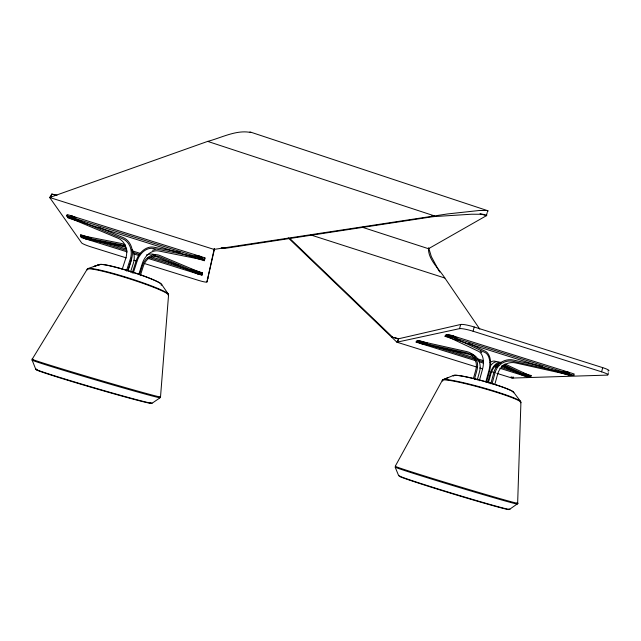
<?xml version="1.0" encoding="UTF-8"?>
<svg xmlns="http://www.w3.org/2000/svg" width="641" height="641" viewBox="0 0 641 641"><rect width="100%" height="100%" fill="white"/><g stroke="black" fill="none" stroke-linecap="round" stroke-linejoin="round"><path stroke-width="0.96" d="M517.648 503.193L520.909 402.468M160.506 397.019L168.559 294.988M147.446 258.203L201.931 275.213L202.492 272.834L191.082 269.26M204.239 260.711L204.904 257.842L67.161 214.527L66.712 215.873L68.13 217.956L204.239 260.711L204.759 258.74M202.292 274.044L202.492 272.834M204.647 259.397L204.904 257.842M144.313 263.499L198.389 280.341A8.838 0.994 17.4 0 0 206.947 281.984L214.238 248.716M206.947 281.984L214.575 248.668M607.844 374.857L608.381 372.782M496.823 373.326L512.055 378.07L606.779 375.129A11.266 1.45 14.3 0 0 601.619 371.828L602.708 367.646L474.22 326.99A11.089 1.586 15.3 0 0 460.695 324.466L398.59 338.777L391.459 336.966L398.59 338.777L397.66 342.03M494.804 384.504L497.688 373.951A14.951 14.222 -52 0 1 515.428 362.878L571.307 375.37L569.2 373.815L569.545 372.525L563.727 371.235M573.855 375.281L574.2 373.991L448.484 334.45L445.423 335.075L445.062 336.365L569.424 375.426L573.855 375.281L448.115 335.756L445.062 336.365M503.73 364.737L529.29 376.764L523.16 375.538L523.473 374.4M526.525 375.009L526.221 376.147L503.257 365.378M499.732 368.222L527.287 376.828L527.599 375.69M527.287 376.828L530.804 376.716L531.117 375.562L523.505 373.182M513.201 378.03L513.473 377.028M486.487 382.204L489.612 370.819A16.394 9.367 -79 0 0 485.349 351.26L468.427 343.183M487.705 382.581L490.069 373.975A15.568 8.67 -78.8 0 1 501.558 362.437M488.37 382.869L490.734 374.264A14.318 7.98 -78.8 0 1 500.565 363.511M490.782 383.759L493.955 372.173A16.362 15.544 -52.3 0 1 513.345 360.05L542.414 366.5M492.04 383.839L495.156 372.453A15.055 14.302 -52.3 0 1 513 361.3L569.2 373.815M473.499 378.254L475.878 369.641A14.382 13.325 -58.9 0 0 466.528 352.822L417.499 341.837L417.828 340.683L466.856 351.629A15.64 14.487 -58.9 0 1 477.032 369.913L474.388 379.488M477.257 379.953L479.62 371.387A15.536 14.414 -58.8 0 0 470.742 353.552M479.332 380.754L482.513 369.224A14.991 8.645 -79 0 0 478.547 351.316L446.36 336.108L446.729 334.81M485.806 381.908L488.931 370.514A15.08 8.621 -79 0 0 485.005 352.51L452.915 337.27L446.36 336.108M288.274 237.899L396.899 342.19L459.525 328.649A11.097 1.538 15.3 0 1 473.05 331.221L474.22 326.99M459.525 328.649L460.695 324.466M448.115 335.756L448.484 334.45M487.232 212.532L486.343 215.729L428.508 248.716C428.172 259.517 439.261 269.164 444.854 278.026L479.764 329.105M452.915 337.27L453.283 335.964L449.541 335.299M475.983 360.803L416.129 342.11L416.45 340.964L418.869 340.475L427.427 343.151M416.129 342.11L418.541 341.637L418.869 340.475M472.601 355.723A14.294 13.261 -58.8 0 0 469.156 354.393L420.36 343.432L420.688 342.286M221.217 247.666L223.949 248.524L224.134 247.859L222.459 247.466M153.944 255.735A14.847 12.307 -81.6 0 1 154.994 256.112L197.46 273.819L197.829 272.649M201.931 275.213L202.404 273.354L159.913 255.527A16.225 13.405 -81.6 0 0 142.318 265.743L139.57 274.292M213.87 250.062L214.206 248.988M138.76 274.516L142.382 263.267A15.592 11.562 -64.9 0 1 158.439 250.935L204.343 260.062L199.383 257.578L199.8 256.24L194.896 255.278M140.291 275.646L143.344 266.159A14.927 12.331 -81.6 0 1 159.521 256.753L202.035 274.532L197.46 273.819M126.413 271.071L130.387 258.788A15.769 13.477 -83.4 0 0 122.751 238.877L71.976 217.531L67.529 217.075L67.978 215.737M127.799 270.55L131.461 259.22A17.139 14.655 -83.4 0 0 123.168 237.587L98.257 227.082M127.936 271.007L130.692 262.481A16.249 11.73 -65.3 0 0 131.613 258.123M130.5 272.121L133.248 263.619A16.193 11.714 -65.3 0 0 132.078 249.629M132.238 272.962L136.196 260.703A17.067 12.604 -64.9 0 1 153.728 247.186L180.193 252.386M133.224 273.178L137.174 260.903A15.705 11.594 -64.9 0 1 153.319 248.468L199.383 257.578M122.183 269.38L125.828 258.107A15.672 13.453 -83.5 0 0 118.192 238.316L67.529 217.075M127.375 251.937L81.495 237.603L80.381 235.976L80.782 234.782L91.238 238.051M125.131 246.881L86.086 239.037L80.862 236.681L81.255 235.487L83.867 236.673L83.482 237.859L123.553 245.888A14.951 10.793 -65.3 0 1 124.346 246.088M81.495 237.603L81.88 236.425L80.782 234.782M86.086 239.037L86.471 237.859M71.976 217.531L72.425 216.185L76.119 217.74M50.343 198.422L50.976 196.523M51.256 195.705L51.801 194.071L57.049 195.176M398.59 338.777L396.899 342.19L476.84 367.093M395.209 466.319L442.306 380.345M32.21 359.176L87.216 269.188M512.68 377.052L512.055 378.07L511.109 376.684M509.555 509.339L517.239 503.946M152.085 403.237L160.066 397.781M487.456 211.738L488.105 210.969L486.952 210.496L479.5 210.472L447.546 213.942L214.006 249.405L49.686 197.5L51.801 194.071L53.588 194.632M448.091 377.653L448.556 377.469L443.099 379.664L453.323 375.498M88.226 268.507L99.459 264.517M250.695 132.503C236.465 129.522 221.449 137.807 207.676 141.389L49.686 197.5L81.663 242.931A9.15 0.994 18.2 0 0 91.182 246.945L126.285 257.882M94.075 266.464L99.163 264.661L93.538 266.64M223.949 248.524L433.172 216.65L471.464 214.222L482.929 214.278L486.823 215.232L486.343 215.729L480.037 213.637M529.354 375.626L531.117 375.562M70.646 216.001L72.425 216.185M83.21 235.88L121.389 243.46A16.305 11.746 -65.3 0 1 125.34 245.399M80.862 236.681L120.989 244.694A14.999 10.801 -65.3 0 1 126.75 249.229M133.881 260.246L136.725 261.127M479.692 367.982L482.553 368.871M491.118 371.54L494.924 372.733M103.602 241.913L126.421 249.053M132.126 250.831L140.683 253.507M151.14 256.777L178.719 265.398M444.55 348.504L474.989 358.015M476.896 358.615L483.554 360.691M495.918 364.561L498.77 365.45M501.623 366.34L509.234 368.719M80.381 235.976L126.982 250.535M132.695 252.322L140.299 254.693M148.856 257.37L202.115 274.011M418.541 341.637L475.622 359.473M477.529 360.066L483.234 361.845M495.605 365.715L497.504 366.307M501.31 367.493L530.804 376.716M134.065 254.02L138.841 255.519M478.835 361.692L483.586 363.183M494.035 366.444L496.887 367.333M66.712 215.873L204.479 259.18M54.301 194.864L55.366 195.201M473.05 331.221L601.619 371.828M310.877 234.975L444.854 278.026M362.189 227.21L428.508 248.716M207.676 141.389L434.318 215.857L433.172 216.65L431.337 216.049M487.873 210.753L249.926 131.894M501.935 365.61L523.16 375.538M504.932 363.968L528.721 375.201M453.283 335.964L456.849 337.663M199.8 256.24L202.276 257.49M417.499 341.837L420.36 343.432M417.828 340.683L419.975 341.885M289.62 238.3L392.196 336.781M520.596 401.442L513.569 392.148M168.166 293.89L161.692 284.508M439.766 272.032L438.789 270.47M438.596 270.149L431.345 256.624L428.629 247.714M395.16 467.169L398.686 475.718M32.114 360.106L35.744 369.176M152.574 250.31A16.946 12.564 -64.9 0 1 155.226 249.597M146.38 255.014A16.137 13.381 -81.6 0 1 155.378 254.894M123.953 244.662A16.249 11.73 -65.3 0 1 124.979 244.934M160.082 396.755A66.888 1.034 16.4 0 1 94.876 378.735A66.888 1.034 16.4 0 1 33.028 359.264M87.368 269.869A42.691 3.694 17.6 0 1 128.28 278.458A42.691 3.694 17.6 0 1 168.246 295.381M99.034 264.981A32.899 3.101 17.7 0 1 133.04 272.409A32.899 3.101 17.7 0 1 161.195 285.157M87.881 269.436A42.33 3.686 17.6 0 1 128.464 277.946A42.33 3.686 17.6 0 1 168.078 294.748M151.773 402.941A60.631 1.45 16.3 0 1 92.432 387.252A60.631 1.45 16.3 0 1 36.457 369.12M158.976 397.236A66.696 1.09 16.4 0 1 96.831 380.273A66.696 1.09 16.4 0 1 32.947 360.146M99.716 264.973A32.266 3.053 17.7 0 1 130.892 271.552A32.266 3.053 17.7 0 1 161.187 284.468M150.339 402.82A59.821 1.45 16.3 0 1 94.355 388.214A59.821 1.45 16.3 0 1 37.114 369.713M480.389 351.076A16.297 9.399 -79 0 1 481.76 352.662M490.061 362.469A15.48 8.702 -78.8 0 1 496.062 361.524M498.281 363.086A14.278 7.988 -78.8 0 1 498.842 363.311M490.541 365.723A15.52 8.686 -78.8 0 1 499.171 362.125M516.983 502.848A63.932 0.945 16.8 0 1 457.121 485.958A63.932 0.945 16.8 0 1 395.681 466.344M442.707 381.083A40.832 3.389 15.7 0 1 481.695 387.917A40.832 3.389 15.7 0 1 520.484 402.78M453.203 375.979A31.473 2.852 15.6 0 1 483.57 381.235A31.473 2.852 15.6 0 1 513.705 392.749M442.867 380.329A40.487 3.381 15.7 0 1 483.21 387.797A40.487 3.381 15.7 0 1 520.292 402.163M509.074 508.938A57.946 1.33 16.9 0 1 454.645 494.043A57.946 1.33 16.9 0 1 399.095 475.662M516.582 503.602A63.747 0.994 16.8 0 1 456.881 486.799A63.747 0.994 16.8 0 1 395.633 467.177M453.836 375.938A30.864 2.804 15.6 0 1 483.618 381.091A30.864 2.804 15.6 0 1 513.169 392.38M508.633 509.299A57.177 1.338 16.9 0 1 450.631 493.217A57.177 1.338 16.9 0 1 400.305 476.319M602.708 367.646A11.266 1.49 14.3 0 1 607.852 371.003M207.988 278.667A8.83 1.026 17.5 0 1 207.315 278.851"/></g></svg>
